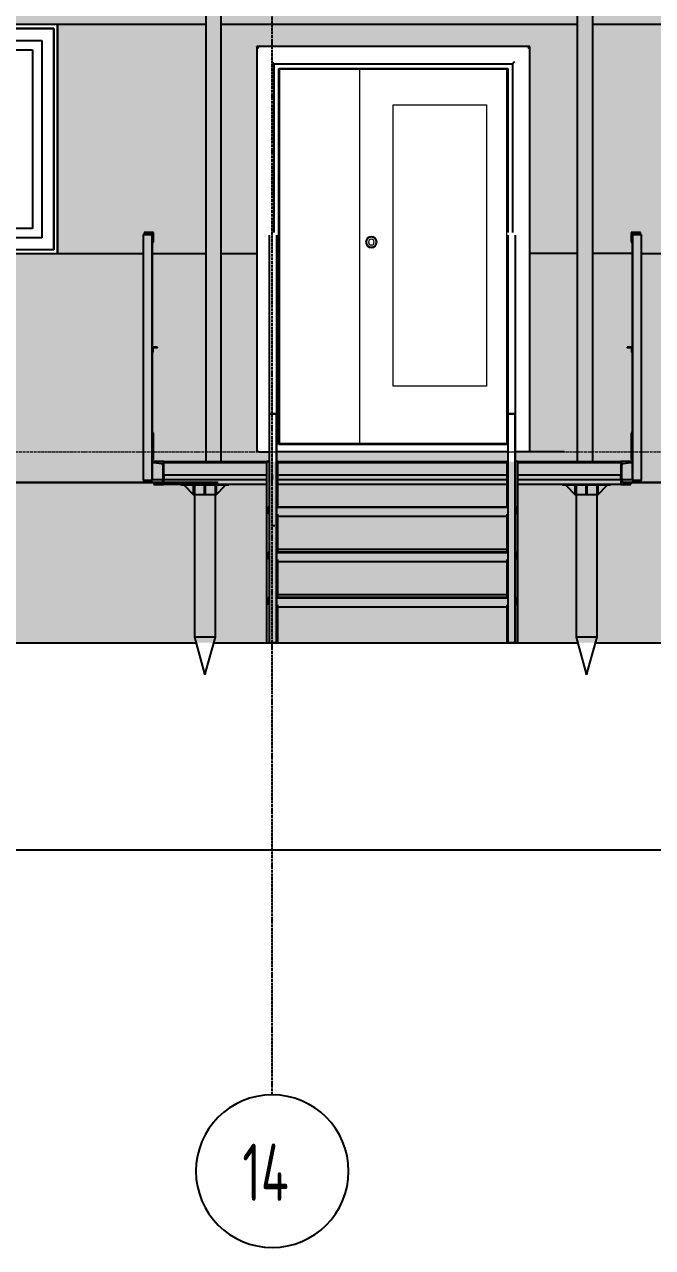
# Model space of a CAD drawing. Header units: millimetres. Extents: x 2162 to 93478, y -2737 to 52379.
# Drawn here: x 20047 to 23338, y 27258 to 33668 of the extents above; entities that cross this region are included whole.
import ezdxf

# ---------------------------------------------------------------- set-up
doc = ezdxf.new("R2010")
doc.units = ezdxf.units.MM
doc.set_wipeout_variables(frame=1)
for name, pattern in [('Штрих 2 х 1 мм', [3, 2, -1]), ('Штрихпунктир 15 х 2 х 2 мм', [19, 15, -2, 0, -2]), ('Штрихпунктирная', [30, 25, -2.25, 0.5, -2.25])]:
    doc.linetypes.add(name, pattern=pattern)
doc.layers.add('Axes', color=40, linetype='Штрихпунктирная')
doc.layers.add('Dimension', color=4, linetype='Continuous')
for name, color, linetype, lineweight in [('Door', 7, 'Continuous', 18), ('Level', 7, 'Continuous', 9), ('Text', 219, 'Continuous', 20)]:
    doc.layers.add(name, color=color, linetype=linetype, lineweight=lineweight)
doc.styles.add('GOST Common_1', font='gost.shx', dxfattribs={"width": 0.8, "height": 250})
doc.styles.add('KOTE', font='romrust.shx', dxfattribs={"width": 0.8})
doc.dimstyles.new('ayala 100', dxfattribs={"dimscale": 50, "dimtxt": 6, "dimasz": 4.4, "dimexe": 3, "dimexo": 5, "dimgap": 1, "dimtad": 1, "dimtoh": 1, "dimdec": 0, "dimzin": 9, "dimdsep": 46, "dimtxsty": 'KOTE', "dimblk": 'ARCHTICK', "dimcen": 0, "dimdle": 3, "dimclrd": 4, "dimclre": 4, "dimclrt": 3, "dimadec": 0, "dimazin": 0, "dimtfac": 0.666667, "dimtdec": 0, "dimtix": 1, "dimtmove": 1, "dimatfit": 0, "dimfxl": 1, "dimtvp": 1, "dimtolj": 1, "dimarcsym": 0})

# ---------------------------------------------------------------- blocks, each defined once
blk = doc.blocks.new('wind02')
for p, q in [((-48392.2, 2240), (-48392.2, 1040)), ((-47492.2, 2240), (-48392.2, 2240)), ((-48372.2, 1060), (-48372.2, 2220)), ((-47512.2, 2220), (-48372.2, 2220)), ((-48372.2, 1060), (-48372.2, 2220)), ((-48372.2, 2220), (-47512.2, 2220)), ((-47512.2, 1060), (-47512.2, 2220)), ((-47512.2, 2220), (-47512.2, 1060)), ((-47492.2, 2240), (-47492.2, 1040)), ((-48309.2, 2157), (-47575.2, 2157)), ((-48309.2, 1123), (-48309.2, 2157)), ((-47575.2, 2157), (-47575.2, 1123)), ((-48260.2, 1172), (-48260.2, 2108)), ((-48260.2, 2108), (-47624.2, 2108)), ((-47624.2, 2108), (-47624.2, 1172)), ((-47624.2, 1172), (-48260.2, 1172)), ((-47575.2, 1123), (-48309.2, 1123)), ((-48392.2, 1040), (-47492.2, 1040)), ((-47512.2, 1060), (-48372.2, 1060)), ((-47512.2, 1060), (-48372.2, 1060))]:
    blk.add_line(p, q)
blk = doc.blocks.new('_ArchTick')
at = {"color": 0, "linetype": 'ByBlock', "const_width": 0.15}
blk.add_lwpolyline([(-0.5, -0.5), (0.5, 0.5)], dxfattribs=at)
blk = doc.blocks.new('*D80')
at = {"layer": 'Defpoints', "color": 0, "transparency": 16777216}
for p in [(60470.5, 29342.6), (6185.5, 28827.3), (60470.5, 28827.3)]:
    blk.add_point(p, dxfattribs=at)
at = {"layer": 'Dimension', "color": 4, "lineweight": -2, "transparency": 16777216}
for p, q in [((6185.5, 29077.3), (6185.5, 29492.6)), ((60470.5, 29077.3), (60470.5, 29492.6)), ((6035.5, 29342.6), (60620.5, 29342.6))]:
    blk.add_line(p, q, dxfattribs=at)
at = {"layer": 'Dimension', "color": 4, "lineweight": -2, "transparency": 16777216, "xscale": 220, "yscale": 220, "zscale": 220, "rotation": 180}
blk.add_blockref('_ArchTick', (6185.5, 29342.6), dxfattribs=at)
at = {"layer": 'Dimension', "color": 4, "lineweight": -2, "transparency": 16777216, "xscale": 220, "yscale": 220, "zscale": 220}
blk.add_blockref('_ArchTick', (60470.5, 29342.6), dxfattribs=at)
at = {"layer": 'Dimension', "color": 3, "transparency": 16777216, "insert": (33328, 29542.6), "char_height": 300, "attachment_point": 5, "style": 'KOTE'}
blk.add_mtext('\\A1;54285', dxfattribs=at)

msp = doc.modelspace()

# ---------------------------------------------------------------- hatches: boundary and pattern name
at = {"true_color": 0xecece7}
h = msp.add_hatch(color=254, dxfattribs=at)
h.dxf.hatch_style = 1
edge = h.paths.add_edge_path(flags=17)
edge.add_line((23395.5, 33667.6), (23024.7, 33667.6))
edge.add_line((23024.7, 33667.6), (23024.7, 32467.6))
edge.add_line((23024.7, 32467.6), (23230.7, 32467.6))
edge.add_line((23230.7, 32467.6), (23230.7, 32527.7))
edge.add_line((23230.7, 32527.7), (23225.7, 32527.7))
edge.add_line((23225.7, 32527.7), (23225.7, 32577.7))
edge.add_line((23225.7, 32577.7), (23275.7, 32577.7))
edge.add_line((23275.7, 32577.7), (23275.7, 32572.7))
edge.add_line((23275.7, 32572.7), (23236.2, 32572.7))
edge.add_arc((23236.2, 32567.2), 5.5, 90, 174.78409)
edge.add_line((23230.7, 32567.7), (23233.9, 32567.7))
edge.add_line((23233.9, 32567.7), (23235.7, 32567.7))
edge.add_line((23235.7, 32567.7), (23241.2, 32567.7))
edge.add_line((23241.2, 32567.7), (23278.9, 32567.7))
edge.add_line((23278.9, 32567.7), (23280.7, 32567.7))
edge.add_line((23280.7, 32567.7), (23280.7, 32467.6))
edge.add_line((23280.7, 32467.6), (23395.5, 32467.6))
edge.add_line((23395.5, 32467.6), (23395.5, 33667.6))
h.paths.add_polyline_path([(23600.5, 34207.7), (23600.5, 33667.7), (26325.5, 33667.7), (26325.5, 32467.6), (26220.5, 32467.6), (25420.5, 32467.6), (24520.5, 32467.6), (23395.5, 32467.6), (23395.5, 33667.6), (23024.7, 33667.6), (23024.7, 33741.5), (21949.6, 33970), (21345.5, 33841.6), (21345.5, 33667.6), (21374.3, 33667.6), (22944.7, 33667.6), (22944.7, 32467.6), (22694.7, 32467.6), (22694.7, 33552.7), (21345.5, 33552.7), (21345.5, 31627.7), (21369.5, 31627.7), (21369.5, 30427.7), (21367.5, 30427.7), (21367.5, 31627.7), (21345.5, 31627.7), (21345.5, 33552.7), (21264.7, 33552.7), (21264.7, 31427.7), (21078.5, 31427.7), (21078.5, 33667.6), (21345.5, 33667.6), (21345.5, 33841.6), (20809.6, 33727.7), (20808.4, 33733.5), (20801.6, 33765.3), (20792.8, 33806.9), (21345.5, 33924.4), (21345.5, 34607.7), (19740.5, 34607.7), (19740.5, 34613.5), (19720.5, 34613.5), (19720.5, 34645.3), (19699.7, 34685.9), (19700.5, 34686.9), (19721, 34646.8), (19720.5, 34645.3), (19720.5, 34614), (19740.5, 34614), (19740.5, 34607.7), (20740.5, 34607.7), (20740.5, 34613.5), (20720.5, 34613.5), (20720.5, 34645.3), (20699.7, 34685.9), (20700.5, 34686.9), (20721, 34646.8), (20720.5, 34645.3), (20720.5, 34614), (20740.5, 34614), (20740.5, 34607.7), (21740.5, 34607.7), (21740.5, 34613.5), (21720.5, 34613.5), (21720.5, 34645.3), (21699.7, 34685.9), (21700.5, 34686.9), (21721, 34646.8), (21720.5, 34645.3), (21720.5, 34614), (21740.5, 34614), (21740.5, 34607.7), (22740.5, 34607.7), (22740.5, 34613.5), (22720.5, 34613.5), (22720.5, 34645.3), (22699.7, 34685.9), (22700.5, 34686.9), (22721, 34646.8), (22720.5, 34645.3), (22720.5, 34614), (22740.5, 34614), (22740.5, 34607.7), (23395.5, 34607.7), (23395.5, 34646.8), (23409.7, 34646.8), (23415.5, 34658.1), (23415.5, 34607.7), (23645.5, 34607.7), (23645.5, 34646.8), (23659.7, 34646.8), (23665.5, 34658.1), (23665.5, 34607.7), (23740.5, 34607.7), (23740.5, 34613.5), (23720.5, 34613.5), (23720.5, 34645.3), (23699.7, 34685.9), (23700.5, 34686.9), (23721, 34646.8), (23909.7, 34646.8), (23915.5, 34658.1), (23915.5, 34607.7), (24145.5, 34607.7), (24145.5, 34646.8), (24159.7, 34646.8), (24165.5, 34658.1), (24165.5, 34607.7), (24395.5, 34607.7), (24395.5, 34646.8), (24409.7, 34646.8), (24415.5, 34658.1), (24415.5, 34607.7), (24645.5, 34607.7), (24645.5, 34646.8), (24659.7, 34646.8), (24665.5, 34658.1), (24665.5, 34607.7), (24740.5, 34607.7), (24740.5, 34613.5), (24720.5, 34613.5), (24720.5, 34645.3), (24699.7, 34685.9), (24700.5, 34686.9), (24721, 34646.8), (24909.7, 34646.8), (24915.5, 34658.1), (24915.5, 34607.7), (25145.5, 34607.7), (25145.5, 34646.8), (25159.7, 34646.8), (25165.5, 34658.1), (25165.5, 34607.7), (25395.5, 34607.7), (25395.5, 34646.8), (25409.7, 34646.8), (25415.5, 34658.1), (25415.5, 34607.7), (25645.5, 34607.7), (25645.5, 34646.8), (25659.7, 34646.8), (25665.5, 34658.1), (25665.5, 34607.7), (25740.5, 34607.7), (25740.5, 34613.5), (25720.5, 34613.5), (25720.5, 34645.3), (25699.7, 34685.9), (25700.5, 34686.9), (25721, 34646.8), (25909.7, 34646.8), (25915.5, 34658.1), (25915.5, 34607.7), (26145.5, 34607.7), (26145.5, 34646.8), (26159.7, 34646.8), (26165.5, 34658.1), (26165.5, 34607.7), (26395.5, 34607.7), (26395.5, 34646.8), (26409.7, 34646.8), (26415.5, 34658.1), (26415.5, 34607.7), (26645.5, 34607.7), (26645.5, 34246.8), (26455.5, 34246.8), (26435.5, 34285.9), (26415.5, 34285.9), (26395.5, 34246.8), (26205.5, 34246.8), (26185.5, 34285.9), (26165.5, 34285.9), (26145.5, 34246.8), (25955.5, 34246.8), (25935.5, 34285.9), (25915.5, 34285.9), (25895.5, 34246.8), (25705.9, 34246.8), (25706.3, 34246), (25706.3, 34245.3), (25685.5, 34285.9), (25665.5, 34285.9), (25645.5, 34246.8), (25455.5, 34246.8), (25435.5, 34285.9), (25415.5, 34285.9), (25395.5, 34246.8), (25205.5, 34246.8), (25185.5, 34285.9), (25165.5, 34285.9), (25145.5, 34246.8), (24955.5, 34246.8), (24935.5, 34285.9), (24915.5, 34285.9), (24895.5, 34246.8), (24705.5, 34246.8), (24685.5, 34285.9), (24665.5, 34285.9), (24645.5, 34246.8), (24455.5, 34246.8), (24435.5, 34285.9), (24415.5, 34285.9), (24395.5, 34246.8), (24205.5, 34246.8), (24185.5, 34285.9), (24165.5, 34285.9), (24145.5, 34246.8), (23955.5, 34246.8), (23935.5, 34285.9), (23915.5, 34285.9), (23895.5, 34246.8), (23705.5, 34246.8), (23685.5, 34285.9), (23665.5, 34285.9), (23645.5, 34246.8), (23455.5, 34246.8), (23435.5, 34285.9), (23415.5, 34285.9), (23395.5, 34246.8), (23395.5, 34207.7)])
h.paths.add_polyline_path([(23106.5, 33806.9), (23102.5, 33788.4), (23097.8, 33766), (23091, 33734), (21951, 33976.3), (21957.8, 34008.3), (21962.5, 34030.3), (21966.5, 34049.2)], flags=16)
h.paths.add_polyline_path([(23106.5, 33806.9), (23102.5, 33788.4), (23102.5, 33788), (23097.8, 33766), (23091, 33734), (21951, 33976.3), (21957.8, 34008.3), (21962.5, 34030.3), (21962.5, 34030.7), (21966.5, 34049.2)], flags=0)
h.paths.add_polyline_path([(23102.5, 33788.4), (23102.5, 33788), (21962.5, 34030.3), (21962.5, 34030.7)], flags=0)
h.paths.add_polyline_path([(24625.5, 33647.7), (25485.5, 33647.7), (25485.5, 32487.7), (24625.5, 32487.7)], flags=16)
h.paths.add_polyline_path([(24688.5, 33584.7), (25422.5, 33584.7), (25422.5, 32550.7), (24688.5, 32550.7)], flags=0)
h.paths.add_polyline_path([(24737.5, 33535.7), (25373.5, 33535.7), (25373.5, 32599.7), (24737.5, 32599.7)], flags=0)
h.paths.add_polyline_path([(25665.6, 34286.9), (25665.2, 34286.1), (25685.8, 34286.1), (25686.3, 34286.9)], flags=16)
h.paths.add_polyline_path([(21345.5, 34607.7), (20740.5, 34607.7), (19740.5, 34607.7), (18335.5, 34607.7), (18335.5, 33667.6), (19320.5, 33667.6), (20220.5, 33667.6), (20998.5, 33667.6), (20998.5, 33767.8), (20809.6, 33727.7), (20808.4, 33733.5), (20801.6, 33765.3), (20792.8, 33806.9), (21345.5, 33924.4)], flags=17)
h.paths.add_polyline_path([(21949.6, 33970), (21345.5, 33841.6), (21345.5, 33667.6), (21374.3, 33667.6), (22944.7, 33667.6), (22944.7, 33758.5)], flags=17)
h.paths.add_polyline_path([(21345.5, 33841.6), (20809.6, 33727.7), (20808.4, 33733.5), (20801.6, 33765.3), (20792.8, 33806.9), (21345.5, 33924.4), (21345.5, 34607.7), (20740.5, 34607.7), (19740.5, 34607.7), (18335.5, 34607.7), (18335.5, 33667.6), (19320.5, 33667.6), (20220.5, 33667.6), (20998.5, 33667.6), (20998.5, 31427.7), (21078.5, 31427.7), (21078.5, 33667.6), (21345.5, 33667.6)])
h.paths.add_polyline_path([(22944.7, 32467.6), (22694.7, 32467.6), (22694.7, 33552.7), (21345.5, 33552.7), (21345.5, 31627.7), (21367.5, 31627.7), (21369.5, 31627.7), (21369.5, 31427.7), (22944.7, 31427.7)], flags=17)
h.paths.add_polyline_path([(22574.7, 31472.7), (21804.7, 31472.7), (21384.7, 31472.7), (21384.7, 33432.7), (21804.7, 33432.7), (22574.7, 33432.7)], flags=16)
h.paths.add_polyline_path([(22467.7, 31772.7), (21979.7, 31772.7), (21979.7, 33247.7), (22467.7, 33247.7)], flags=0)
edge = h.paths.add_edge_path(flags=0)
edge.add_arc((21864.7, 32527.7), 30, 0, 360)
h.paths.add_polyline_path([(21890.1, 32524.8), (21888.5, 32518.1), (21884.9, 32511.9), (21879.8, 32507), (21873.5, 32503.6), (21866.5, 32502.1), (21859.3, 32502.6), (21852.6, 32505.1), (21846.9, 32509.3), (21842.5, 32514.9), (21839.8, 32521.6), (21839.1, 32528.5), (21840.2, 32535.3), (21843.3, 32541.7), (21848, 32547.1), (21854, 32551), (21860.9, 32553), (21868, 32553.1), (21874.9, 32551.2), (21881, 32547.4), (21885.9, 32542.1), (21889, 32535.7), (21890.3, 32528.9), (21889.7, 32522), (21887.2, 32515.4), (21882.9, 32509.6), (21877.2, 32505.3), (21870.5, 32502.7), (21863.4, 32502.1), (21856.4, 32503.4), (21850, 32506.7), (21844.8, 32511.6), (21841.1, 32517.7), (21839.4, 32524.1), (21839.3, 32530.5), (21840.9, 32537.2), (21844.5, 32543.4), (21849.6, 32548.4), (21855.9, 32551.7), (21862.9, 32553.2), (21870.1, 32552.7), (21876.8, 32550.3), (21882.6, 32546.1), (21886.9, 32540.4), (21889.6, 32533.8), (21890.3, 32526.9), (21889.2, 32520.1), (21886.1, 32513.6), (21881.4, 32508.2), (21875.4, 32504.4), (21868.5, 32502.3), (21861.4, 32502.3), (21854.5, 32504.2), (21848.4, 32507.9), (21843.6, 32513.2), (21840.4, 32519.6), (21839.1, 32526.4), (21839.7, 32533.3), (21842.2, 32540), (21846.5, 32545.7), (21852.2, 32550), (21858.9, 32552.6), (21866, 32553.3), (21873, 32551.9), (21879.4, 32548.7), (21884.6, 32543.8), (21888.3, 32537.6), (21890, 32531.2)], flags=0)
edge = h.paths.add_edge_path(flags=0)
edge.add_arc((21864.7, 32527.7), 15, 0, 360)
h.paths.add_polyline_path([(23395.5, 32467.6), (23280.7, 32467.6), (23280.7, 32567.7), (23278.9, 32567.7), (23241.2, 32567.7), (23235.7, 32567.7), (23233.9, 32567.7), (23225.7, 32567.7), (23225.7, 32527.7), (23230.7, 32527.7), (23230.7, 32467.6), (23024.7, 32467.6), (23024.7, 31427.7), (23395.5, 31427.7)], flags=17)
edge = h.paths.add_edge_path(flags=16)
edge.add_line((23205.7, 31977.7), (23230.7, 31977.7))
edge.add_line((23230.7, 31977.7), (23230.7, 31952.7))
edge.add_line((23230.7, 31952.7), (23227.7, 31952.7))
edge.add_line((23227.7, 31952.7), (23227.7, 31971.2))
edge.add_arc((23224.2, 31971.2), 3.5, 0, 90)
edge.add_line((23224.2, 31974.7), (23206.9, 31974.7))
edge.add_arc((23206.9, 31975.9), 1.2, 180, 270, ccw=False)
edge.add_line((23205.7, 31975.9), (23205.7, 31977.7))
h = msp.add_hatch(color=254, dxfattribs=at)
h.dxf.hatch_style = 1
h.paths.add_polyline_path([(21345.5, 34607.7), (18335.5, 34607.7), (18335.5, 33667.6), (19320.5, 33667.6), (19320.5, 33667.7), (20220.5, 33667.7), (20998.5, 33667.6), (20998.5, 31427.7), (21078.5, 31427.7), (21078.5, 33667.6), (21345.5, 33667.6), (21345.5, 33841.6), (20809.6, 33727.7), (20808.4, 33733.5), (20801.6, 33765.3), (20792.8, 33806.9), (21345.5, 33924.4)])
h.paths.add_polyline_path([(19320.5, 33667.6), (18335.5, 33667.6), (18335.5, 32467.6), (19320.5, 32467.6)], flags=17)
h.paths.add_polyline_path([(20998.5, 33667.6), (20220.5, 33667.6), (20220.5, 32467.6), (20668.7, 32467.6), (20668.7, 32567.7), (20670.5, 32567.7), (20675.5, 32572.7, -0.414214), (20673.7, 32574.5), (20673.7, 32577.7), (20723.7, 32577.7), (20723.7, 32527.7), (20723.2, 32467.6), (20998.5, 32467.6)], flags=16)
h.paths.add_polyline_path([(20998.5, 33667.6), (20220.5, 33667.6), (20220.5, 32467.6), (20668.7, 32467.6), (20668.7, 31427.7), (20718.7, 31427.7), (20718.7, 31527.7), (20722.7, 31527.7), (20722.7, 31427.7), (20998.5, 31427.7)], flags=17)
h.paths.add_polyline_path([(20743.7, 31977.7), (20743.7, 31974.7), (20725.2, 31974.7, 0.414214), (20721.7, 31971.2), (20721.7, 31953.9, -0.414214), (20720.5, 31952.7), (20718.7, 31952.7), (20718.7, 31977.7), (20718.7, 32529.5), (20718.7, 32567.2, 0.414214), (20713.2, 32572.7), (20673.7, 32572.7), (20673.7, 32577.7), (20723.7, 32577.7), (20723.7, 32527.7), (20718.7, 32527.7), (20718.7, 31977.7)], flags=16)
h.paths.add_polyline_path([(20668.7, 32467.6), (20220.5, 32467.6), (19320.5, 32467.6), (18335.5, 32467.6), (18335.5, 31427.7), (20668.7, 31427.7)], flags=17)
h.paths.add_polyline_path([(20668.7, 31427.7), (18335.5, 31427.7), (18335.5, 31267.7), (20767.1, 31267.7, 0.310096), (20771.9, 31274.7), (20771.9, 31282.7), (20718.7, 31282.7), (20718.7, 31277.7), (20715.5, 31277.7), (20713.7, 31277.7), (20708.2, 31277.7), (20670.5, 31277.7), (20668.7, 31277.7)])
at = {"true_color": 0x61993b}
h = msp.add_hatch(color=85, dxfattribs=at)
h.dxf.hatch_style = 1
h.paths.add_polyline_path([(21078.5, 33777.1), (20998.5, 33777.3), (20998.5, 31378.2), (21078.5, 31378.1)])
h = msp.add_hatch(color=85, dxfattribs=at)
h.dxf.hatch_style = 1
h.paths.add_polyline_path([(23024.7, 33759.7), (22944.7, 33759.8), (22944.7, 31378.2), (23024.7, 31378.1)])
at = {"true_color": 0xecece7}
h = msp.add_hatch(color=254, dxfattribs=at)
h.dxf.hatch_style = 1
h.paths.add_polyline_path([(20998.5, 33667.6), (20220.5, 33667.6), (20220.5, 32467.6), (20668.7, 32467.6), (20668.7, 32577.7), (20723.7, 32577.7), (20723.7, 32527.7), (20723.2, 32467.6), (20998.5, 32467.6)])
at = {"true_color": 0x61993b}
h = msp.add_hatch(color=85, dxfattribs=at)
h.dxf.hatch_style = 1
h.paths.add_polyline_path([(20718.6, 32567.7), (20668.7, 32567.7), (20668.7, 31422.4), (20668.7, 31277.7), (20718.7, 31277.7), (20718.7, 31427.7)])
h = msp.add_hatch(color=85, dxfattribs=at)
h.dxf.hatch_style = 1
h.paths.add_polyline_path([(23280.7, 32567.7), (23230.7, 32567.7), (23230.7, 31422.4), (23230.7, 31277.7), (23280.7, 31277.7), (23280.7, 31352.7)])
at = {"true_color": 0xecece7}
h = msp.add_hatch(color=254, dxfattribs=at)
h.dxf.hatch_style = 1
h.paths.add_polyline_path([(21330.5, 31427.3), (21079.4, 31427.3), (21079.4, 31377.7), (21330.5, 31377.7)])
h.paths.add_polyline_path([(20999.4, 31427.3), (20723.6, 31427.3), (20723.6, 31387.3), (20719.6, 31387.3), (20719.6, 31372.3), (20728.3, 31372.3), (20728.3, 31372.3, -0.379651), (20725.6, 31375.3), (20725.6, 31377.3), (20777.6, 31377.3), (20777.6, 31377.7), (20999.4, 31377.7)])
h.paths.add_polyline_path([(20772.8, 31360.3, 0.379651), (20766.2, 31367.7), (20728.3, 31372.3), (20719.6, 31372.3), (20719.6, 31282.3), (20772.8, 31282.3)], flags=17)
h.paths.add_polyline_path([(20772.8, 31282.3), (20719.6, 31282.3), (20719.6, 31277.3), (20716.4, 31277.3), (20714.6, 31277.3), (20709.1, 31277.3), (20671.4, 31277.3), (20669.6, 31277.3), (20669.6, 31427.3), (20465.1, 31427.3), (20465.1, 31267.3), (20768, 31267.3, 0.310096), (20772.8, 31274.3)])
h.paths.add_polyline_path([(20465.1, 31427.3), (20450.6, 31427.3), (20450.6, 31267.3), (20465.1, 31267.3)])
h.paths.add_polyline_path([(20465.1, 32467.3), (20450.6, 32467.3), (20450.6, 31427.3), (20465.1, 31427.3)])
h = msp.add_hatch(color=254, dxfattribs=at)
h.dxf.hatch_style = 1
h.paths.add_polyline_path([(23460.1, 31425), (23281.1, 31425), (23281.1, 31275), (23279.3, 31275), (23241.6, 31275), (23236.1, 31275), (23234.3, 31275), (23231.1, 31275), (23231.1, 31280), (23179.1, 31280), (23179.1, 31267.9, 0.158626), (23182.7, 31265), (23460.1, 31265)])
h.paths.add_polyline_path([(23231.1, 31370), (23222.5, 31370), (23184.5, 31365.5, 0.379651), (23177.9, 31358), (23177.9, 31280), (23231.1, 31280)])
h.paths.add_polyline_path([(23227.1, 31425), (23025.1, 31425), (23025.1, 31375.4), (23173.1, 31375.4), (23225.1, 31375), (23225.1, 31373, -0.379651), (23222.5, 31370), (23222.5, 31370), (23231.1, 31370), (23231.1, 31385), (23227.1, 31385)])
h.paths.add_polyline_path([(22945.1, 31425), (22620, 31425), (22620, 31375.4), (22945.1, 31375.4)])
h.paths.add_polyline_path([(22580, 31425), (21370, 31425), (21370, 31375.4), (22580, 31375.4)])
at = {"true_color": 0x61993b}
h = msp.add_hatch(color=85, dxfattribs=at)
h.dxf.hatch_style = 1
h.paths.add_polyline_path([(21316.5, 31377.7), (20776.7, 31377.7), (20724.7, 31377.7), (20724.7, 31375.7, 0.379651), (20727.3, 31372.7), (20765.3, 31368.1, -0.379651), (20771.9, 31360.7), (20771.9, 31274.7, -0.379651), (20765.3, 31267.2), (20727.3, 31262.7, 0.379651), (20724.7, 31259.7), (20724.7, 31257.7), (20776.7, 31257.7), (21316.5, 31257.7)])
h = msp.add_hatch(color=85, dxfattribs=at)
h.dxf.hatch_style = 1
edge = h.paths.add_edge_path()
edge.add_line((21316.5, 31377.8), (23172.8, 31377.8))
edge.add_line((23172.8, 31377.8), (23224.8, 31377.8))
edge.add_line((23224.8, 31377.8), (23224.8, 31375.8))
edge.add_arc((23221.8, 31375.8), 3, -83.15723, 0, ccw=False)
edge.add_line((23222.2, 31372.8), (23184.2, 31368.2))
edge.add_arc((23185.1, 31360.8), 7.5, 96.84277, 180)
edge.add_line((23177.6, 31360.8), (23177.6, 31274.8))
edge.add_arc((23185.1, 31274.8), 7.5, 180, 263.15723)
edge.add_line((23184.2, 31267.3), (23222.2, 31262.8))
edge.add_arc((23221.8, 31259.8), 3, 0, 83.15723, ccw=False)
edge.add_line((23224.8, 31259.8), (23224.8, 31257.8))
edge.add_line((23224.8, 31257.8), (23172.8, 31257.8))
edge.add_line((23172.8, 31257.8), (21316.5, 31257.8))
edge.add_line((21316.5, 31257.8), (21316.5, 31377.8))
h = msp.add_hatch(color=85, dxfattribs=at)
h.dxf.hatch_style = 1
h.paths.add_polyline_path([(60590.5, 31267.7), (9190, 31267.7), (9190, 30427.7), (60590.5, 30427.7)])
h = msp.add_hatch(color=85, dxfattribs=at)
h.dxf.hatch_style = 1
h.paths.add_polyline_path([(20937.2, 31267.7), (15738.8, 31267.7), (15738.8, 30427.7), (20937.2, 30427.7)])
h = msp.add_hatch(color=85, dxfattribs=at)
h.dxf.hatch_style = 1
h.paths.add_polyline_path([(21047.2, 30457.7), (21039, 30427.7), (21316.5, 30427.7), (21316.5, 31257.7), (21117.2, 31257.7), (21117.2, 31253.7), (21100.3, 31253.7), (21052.2, 31203.7), (21047.2, 31203.7)])
h.paths.add_polyline_path([(21374.5, 31257.7), (21374.5, 31140.2), (22574.5, 31140.2), (22574.5, 31257.7)])
h.paths.add_polyline_path([(21374.5, 31090.2), (21374.5, 30917.7), (22574.5, 30917.7), (22574.5, 31090.2)])
h.paths.add_polyline_path([(22574.5, 30680.2), (22574.5, 30852.7), (21374.5, 30852.7), (21374.5, 30680.2)])
h.paths.add_polyline_path([(22574.5, 30427.7), (22574.5, 30615.2), (21374.5, 30615.2), (21374.5, 30427.7)])
h.paths.add_polyline_path([(22632.5, 30427.7), (22945.5, 30427.7), (22937.2, 30457.7), (22937.2, 31203.7), (22932.2, 31203.7), (22884.1, 31253.7), (22867.2, 31253.7), (22632.5, 31257.7)])
h.paths.add_polyline_path([(27365.5, 30427.7), (27365.5, 31267.7), (24355.5, 31267.7), (24355.5, 30427.7)])

# ---------------------------------------------------------------- linework, layer by layer
for p, q in [((20998.5, 31377.7), (20998.5, 33759.2)), ((21078.5, 31377.7), (21078.5, 33759.2)), ((22944.7, 31377.7), (22944.7, 33750.1)), ((23024.7, 31377.7), (23024.7, 33741.5)), ((20220.5, 33667.6), (19320.5, 33667.6)), ((20220.5, 32467.7), (20220.5, 33667.7)), ((20998.5, 33667.6), (20220.5, 33667.6)), ((20998.5, 33667.6), (20220.5, 33667.6)), ((21374.3, 33667.6), (21078.5, 33667.6)), ((22944.7, 33667.6), (21374.3, 33667.6)), ((22944.7, 33667.6), (21374.3, 33667.6)), ((24520.5, 33667.6), (23024.7, 33667.6)), ((24520.5, 33667.6), (23024.7, 33667.6)), ((20668.7, 32567.7), (20670.5, 32567.7)), ((20713.7, 32567.7), (20715.5, 32567.7)), ((23235.7, 32567.7), (23241.2, 32567.7)), ((19320.5, 32467.6), (20220.5, 32467.6)), ((20220.5, 32467.6), (20668.7, 32467.6)), ((20220.5, 32467.6), (20668.7, 32467.6)), ((20718.7, 32467.6), (20998.5, 32467.6)), ((20718.7, 32467.6), (20998.5, 32467.6)), ((21078.5, 32467.6), (21264.7, 32467.6)), ((21078.5, 32467.6), (21264.7, 32467.6)), ((22944.7, 32467.6), (22694.7, 32467.6)), ((23230.7, 32467.6), (23024.7, 32467.6)), ((23280.7, 32467.6), (24520.5, 32467.6)), ((23280.7, 32467.6), (24520.5, 32467.6)), ((22875.3, 31427.7), (21665.3, 31427.7)), ((20776.7, 31375.2), (20776.7, 31375.9)), ((21345.5, 31282.7), (21345.5, 31307.7)), ((21345.5, 31307.7), (21345.5, 31282.7)), ((21062.9, 31267.7), (15325.5, 31267.7)), ((15325.5, 31267.7), (21062.9, 31267.7)), ((20713.7, 31277.7), (20708.2, 31277.7)), ((30756.7, 31267.7), (23182.3, 31267.7)), ((23182.3, 31267.7), (27365.5, 31267.7)), ((23235.7, 31277.7), (23233.9, 31277.7)), ((23280.7, 31277.7), (23278.9, 31277.7)), ((21359.5, 31039.9), (21339.5, 31039.9)), ((15233.9, 30427.7), (20945.5, 30427.7)), ((21039, 30427.7), (21316.5, 30427.7)), ((21374.5, 30427.7), (22945.5, 30427.7)), ((23039, 30427.7), (23242.2, 30427.7)), ((23242.2, 30427.7), (30962.2, 30427.7)), ((20992.2, 30264.6), (20990.3, 30264.6)), ((20994.1, 30264.6), (20992.2, 30264.6)), ((22992.2, 30264.6), (22990.3, 30264.6)), ((22994.1, 30264.6), (22992.2, 30264.6))]:
    msp.add_line(p, q)
at = {"color": 0}
for p, q in [((20668.7, 32567.7), (20668.7, 31277.7)), ((20670.5, 32567.7), (20708.2, 32567.7)), ((20723.7, 32577.7), (20673.7, 32577.7)), ((20673.7, 32577.7), (20673.7, 32574.5)), ((20675.5, 32572.7), (20713.2, 32572.7)), ((20708.2, 32567.7), (20713.7, 32567.7)), ((20713.7, 32567.7), (20713.7, 31277.7)), ((20715.5, 32567.7), (20718.6, 32567.7)), ((20718.7, 32567.2), (20718.7, 32529.5)), ((20723.7, 32527.7), (20723.7, 32577.7)), ((23225.7, 32577.7), (23225.7, 32527.7)), ((23275.7, 32577.7), (23225.7, 32577.7)), ((23230.7, 32529.5), (23230.7, 32567.2)), ((23230.8, 32567.7), (23233.9, 32567.7)), ((23233.9, 32567.7), (23235.7, 32567.7)), ((23235.7, 31277.7), (23235.7, 32567.7)), ((23236.2, 32572.7), (23273.9, 32572.7)), ((23241.2, 32567.7), (23278.9, 32567.7)), ((23275.7, 32574.5), (23275.7, 32577.7)), ((23278.9, 32567.7), (23280.7, 32567.7)), ((23280.7, 31277.7), (23280.7, 32567.7)), ((20718.7, 31977.7), (20718.7, 32529.5)), ((20720.5, 32527.7), (20723.7, 32527.7)), ((23225.7, 32527.7), (23228.9, 32527.7)), ((23230.7, 32529.5), (23230.7, 31977.7)), ((20718.7, 31977.7), (20718.7, 31952.7)), ((20743.7, 31977.7), (20718.7, 31977.7)), ((20718.7, 31952.7), (20720.5, 31952.7)), ((20718.7, 31527.7), (20718.7, 31952.7)), ((20721.7, 31953.9), (20721.7, 31971.2)), ((20725.2, 31974.7), (20742.5, 31974.7)), ((20743.7, 31975.9), (20743.7, 31977.7)), ((23230.7, 31977.7), (23205.7, 31977.7)), ((23205.7, 31977.7), (23205.7, 31975.9)), ((23206.9, 31974.7), (23224.2, 31974.7)), ((23227.7, 31971.2), (23227.7, 31953.9)), ((23228.9, 31952.7), (23230.7, 31952.7)), ((23230.7, 31952.7), (23230.7, 31977.7)), ((23230.7, 31952.7), (23230.7, 31527.7)), ((20722.7, 31527.7), (20718.7, 31527.7)), ((20718.7, 31527.7), (20718.7, 31387.7)), ((20722.7, 31387.7), (20722.7, 31527.7)), ((23230.7, 31527.7), (23226.7, 31527.7)), ((23226.7, 31527.7), (23226.7, 31387.7)), ((23230.7, 31387.7), (23230.7, 31527.7)), ((20718.7, 31387.7), (20722.7, 31387.7)), ((20718.7, 31277.7), (20718.7, 31387.7)), ((20718.7, 31372.7), (20727.3, 31372.7)), ((20776.7, 31377.7), (20724.7, 31377.7)), ((20724.7, 31377.7), (20724.7, 31375.7)), ((20727.3, 31372.7), (20765.3, 31368.1)), ((20771.9, 31360.7), (20771.9, 31274.7)), ((20776.7, 31378.1), (21329.5, 31378.1)), ((20776.7, 31375.9), (20776.7, 31377.7)), ((20776.7, 31377.7), (21329.5, 31377.7)), ((20776.7, 31257.7), (20776.7, 31377.7)), ((20776.7, 31373.2), (21316.5, 31373.2)), ((21316.5, 30427.7), (21316.5, 31377.7)), ((21329.5, 31377.7), (21316.5, 31377.7)), ((21369.5, 31378.1), (22579.5, 31378.1)), ((21374.5, 31377.7), (21369.5, 31377.7)), ((21369.5, 31377.7), (22579.5, 31377.7)), ((21374.5, 31140.2), (21374.5, 31377.7)), ((21374.5, 31373.2), (22574.5, 31373.2)), ((22574.5, 31377.7), (22574.5, 31140.2)), ((22579.5, 31377.7), (22574.5, 31377.7)), ((22620.3, 31378.1), (23172.7, 31378.1)), ((22632.5, 31377.7), (22620.3, 31377.7)), ((22620.3, 31377.7), (23172.7, 31377.7)), ((22632.5, 30427.7), (22632.5, 31377.7)), ((22632.5, 31373.2), (23172.7, 31373.2)), ((23172.7, 31377.7), (23172.7, 31375.9)), ((23172.7, 31377.7), (23172.7, 31257.7)), ((23224.7, 31377.7), (23172.7, 31377.7)), ((23172.7, 31375.9), (23172.7, 31375.2)), ((23177.5, 31274.7), (23177.5, 31360.7)), ((23184.1, 31368.1), (23222.1, 31372.7)), ((23222.1, 31372.7), (23230.7, 31372.7)), ((23224.7, 31375.7), (23224.7, 31377.7)), ((23226.7, 31387.7), (23230.7, 31387.7)), ((23230.7, 31387.7), (23230.7, 31277.7)), ((20718.7, 31282.7), (20771.9, 31282.7)), ((20776.7, 31307.7), (21316.5, 31307.7)), ((20776.7, 31282.7), (21316.5, 31282.7)), ((20777.7, 31307.8), (20777.7, 31282.7)), ((21374.5, 31307.7), (22574.5, 31307.7)), ((21374.5, 31282.7), (22574.5, 31282.7)), ((22632.5, 31307.7), (23172.7, 31307.7)), ((22632.5, 31282.7), (23172.7, 31282.7)), ((23171.7, 31282.7), (23171.7, 31307.8)), ((23177.5, 31282.7), (23230.7, 31282.7)), ((23178.7, 31282.7), (23178.7, 31270.7)), ((20670.5, 31277.7), (20668.7, 31277.7)), ((20708.2, 31277.7), (20670.5, 31277.7)), ((20715.5, 31277.7), (20713.7, 31277.7)), ((20718.7, 31277.7), (20715.5, 31277.7)), ((20724.7, 31259.7), (20724.7, 31257.7)), ((20724.7, 31257.7), (20776.7, 31257.7)), ((20765.3, 31267.2), (20727.3, 31262.7)), ((21316.5, 31257.7), (20776.7, 31257.7)), ((20867.2, 31257.7), (20867.2, 31253.7)), ((21117.2, 31253.7), (20867.2, 31253.7)), ((20884.1, 31253.7), (20932.2, 31203.7)), ((20932.2, 31203.7), (20932.2, 31253.7)), ((20932.2, 31253.7), (20932.2, 31203.7)), ((20937.2, 31253.7), (20937.2, 30457.7)), ((20990.2, 31203.8), (20990.2, 31253.7)), ((20994.2, 31253.7), (20994.2, 31203.8)), ((21047.2, 30457.7), (21047.2, 31253.7)), ((21052.2, 31253.7), (21052.2, 31203.7)), ((21052.2, 31203.7), (21100.3, 31253.7)), ((21052.2, 31203.7), (21052.2, 31253.7)), ((21117.2, 31257.7), (21117.2, 31253.7)), ((22574.5, 31257.7), (21374.5, 31257.7)), ((23172.7, 31257.7), (22632.5, 31257.7)), ((22867.2, 31257.7), (22867.2, 31253.7)), ((23117.2, 31253.7), (22867.2, 31253.7)), ((22884.1, 31253.7), (22932.2, 31203.7)), ((22932.2, 31203.7), (22932.2, 31253.7)), ((22932.2, 31253.7), (22932.2, 31203.7)), ((22937.2, 31253.7), (22937.2, 30457.7)), ((22990.2, 31203.8), (22990.2, 31253.7)), ((22994.2, 31253.7), (22994.2, 31203.8)), ((23047.2, 30457.7), (23047.2, 31253.7)), ((23052.2, 31253.7), (23052.2, 31203.7)), ((23052.2, 31203.7), (23100.3, 31253.7)), ((23052.2, 31203.7), (23052.2, 31253.7)), ((23117.2, 31257.7), (23117.2, 31253.7)), ((23172.7, 31257.7), (23224.7, 31257.7)), ((23222.1, 31262.7), (23184.1, 31267.2)), ((23224.7, 31257.7), (23224.7, 31259.7)), ((23233.9, 31277.7), (23230.7, 31277.7)), ((23241.2, 31277.7), (23235.7, 31277.7)), ((23278.9, 31277.7), (23241.2, 31277.7)), ((20992.2, 31203.7), (20932.2, 31203.7)), ((20994.2, 31203.8), (20990.2, 31203.8)), ((21052.2, 31203.7), (20992.2, 31203.7)), ((22992.2, 31203.7), (22932.2, 31203.7)), ((22994.2, 31203.8), (22990.2, 31203.8)), ((23052.2, 31203.7), (22992.2, 31203.7)), ((21324.5, 31102.4), (21324.5, 31140.2)), ((21324.5, 31140.2), (21329.5, 31140.2)), ((21369.5, 31140.2), (22579.5, 31140.2)), ((21374.5, 30917.7), (21374.5, 31102.4)), ((22574.5, 31090.2), (21374.5, 31090.2)), ((22574.5, 31102.4), (22574.5, 30917.7)), ((22619.5, 31140.2), (22624.5, 31140.2)), ((22624.5, 31140.2), (22624.5, 31102.4)), ((21324.5, 30864.9), (21324.5, 30902.7)), ((21324.5, 30902.7), (21329.5, 30902.7)), ((21369.5, 30902.7), (22579.5, 30902.7)), ((21374.5, 30902.7), (21374.5, 30917.7)), ((21374.5, 30917.7), (22574.5, 30917.7)), ((22574.5, 30902.7), (21374.5, 30902.7)), ((22574.5, 30917.7), (22574.5, 30902.7)), ((22619.5, 30902.7), (22624.5, 30902.7)), ((22624.5, 30902.7), (22624.5, 30864.9)), ((21374.5, 30680.2), (21374.5, 30864.9)), ((22574.5, 30852.7), (21374.5, 30852.7)), ((22574.5, 30864.9), (22574.5, 30680.2)), ((21324.5, 30627.4), (21324.5, 30665.2)), ((21324.5, 30665.2), (21329.5, 30665.2)), ((21369.5, 30665.2), (22579.5, 30665.2)), ((21374.5, 30665.2), (21374.5, 30680.2)), ((21374.5, 30680.2), (22574.5, 30680.2)), ((22574.5, 30665.2), (21374.5, 30665.2)), ((22574.5, 30680.2), (22574.5, 30665.2)), ((22619.5, 30665.2), (22624.5, 30665.2)), ((22624.5, 30665.2), (22624.5, 30627.4)), ((21374.5, 30427.7), (21374.5, 30627.4)), ((22574.5, 30615.2), (21374.5, 30615.2)), ((22574.5, 30627.4), (22574.5, 30427.7)), ((20937.2, 30457.7), (20990.3, 30264.6)), ((20938.6, 30457.7), (20937.2, 30457.7)), ((20938.2, 30457.7), (20937.2, 30457.7)), ((20948.4, 30457.7), (20939.1, 30457.7)), ((20950.5, 30457.7), (20948.5, 30457.7)), ((20967.2, 30457.7), (20950.4, 30457.7)), ((20970.5, 30457.7), (20968.4, 30457.7)), ((20992.2, 30457.7), (20970.4, 30457.7)), ((21014, 30457.7), (20992.2, 30457.7)), ((20994.1, 30264.6), (21047.2, 30457.7)), ((21016.1, 30457.7), (21014, 30457.7)), ((21034, 30457.7), (21017.3, 30457.7)), ((21035.2, 30457.7), (21034, 30457.7)), ((21045.3, 30457.7), (21035.6, 30457.7)), ((21047.2, 30457.7), (21046.2, 30457.7)), ((22937.2, 30457.7), (22990.3, 30264.6)), ((22938.6, 30457.7), (22937.2, 30457.7)), ((22938.2, 30457.7), (22937.2, 30457.7)), ((22947.9, 30457.7), (22939.1, 30457.7)), ((22950.5, 30457.7), (22949.2, 30457.7)), ((22967.2, 30457.7), (22950.4, 30457.7)), ((22970.5, 30457.7), (22968.4, 30457.7)), ((22992.2, 30457.7), (22970.4, 30457.7)), ((23014, 30457.7), (22992.2, 30457.7)), ((22994.1, 30264.6), (23047.2, 30457.7)), ((23016.1, 30457.7), (23014, 30457.7)), ((23034, 30457.7), (23017.3, 30457.7)), ((23035.2, 30457.7), (23034, 30457.7)), ((23045.3, 30457.7), (23035.6, 30457.7)), ((23047.2, 30457.7), (23046.2, 30457.7)), ((21316.5, 30427.7), (21374.5, 30427.7)), ((21369.5, 30427.7), (21329.5, 30427.7)), ((22574.5, 30427.7), (22632.5, 30427.7)), ((22619.5, 30427.7), (22579.5, 30427.7))]:
    msp.add_line(p, q, dxfattribs=at)
at = {"linetype": 'Штрих 2 х 1 мм'}
for p, q in [((21329.5, 31136.2), (21324.5, 31136.2)), ((22579.5, 31136.2), (21369.5, 31136.2)), ((22624.5, 31136.2), (22619.5, 31136.2)), ((21329.5, 30898.7), (21324.5, 30898.7)), ((22579.5, 30898.7), (21369.5, 30898.7)), ((22624.5, 30898.7), (22619.5, 30898.7)), ((21329.5, 30661.2), (21324.5, 30661.2)), ((22579.5, 30661.2), (21369.5, 30661.2)), ((22624.5, 30661.2), (22619.5, 30661.2))]:
    msp.add_line(p, q, dxfattribs=at)
at = {"color": 0, "flags": 128}
for points in [[(20992.2, 30263.3), (20992.1, 30263.3), (20992, 30263.3), (20992, 30263.3), (20991.9, 30263.3), (20991.8, 30263.4), (20991.7, 30263.4), (20991.6, 30263.4), (20991.6, 30263.4), (20991.5, 30263.4), (20991.4, 30263.5), (20991.3, 30263.5), (20991.3, 30263.5), (20991.2, 30263.6), (20991.1, 30263.6), (20991.1, 30263.7), (20991, 30263.7), (20990.9, 30263.8), (20990.9, 30263.8), (20990.8, 30263.9), (20990.7, 30263.9), (20990.7, 30264), (20990.6, 30264.1), (20990.6, 30264.1), (20990.5, 30264.2), (20990.5, 30264.2), (20990.5, 30264.3), (20990.4, 30264.4), (20990.4, 30264.5), (20990.3, 30264.5), (20990.3, 30264.6)], [(20994.1, 30264.6), (20994.1, 30264.5), (20994.1, 30264.4), (20994, 30264.4), (20994, 30264.3), (20993.9, 30264.2), (20993.9, 30264.2), (20993.8, 30264.1), (20993.8, 30264), (20993.7, 30264), (20993.7, 30263.9), (20993.6, 30263.9), (20993.6, 30263.8), (20993.5, 30263.7), (20993.4, 30263.7), (20993.4, 30263.7), (20993.3, 30263.6), (20993.2, 30263.6), (20993.2, 30263.5), (20993.1, 30263.5), (20993, 30263.5), (20992.9, 30263.4), (20992.9, 30263.4), (20992.8, 30263.4), (20992.7, 30263.4), (20992.6, 30263.4), (20992.5, 30263.3), (20992.5, 30263.3), (20992.4, 30263.3), (20992.3, 30263.3), (20992.2, 30263.3)], [(22992.2, 30263.3), (22992.1, 30263.3), (22992, 30263.3), (22992, 30263.3), (22991.9, 30263.3), (22991.8, 30263.4), (22991.7, 30263.4), (22991.6, 30263.4), (22991.6, 30263.4), (22991.5, 30263.4), (22991.4, 30263.5), (22991.3, 30263.5), (22991.3, 30263.5), (22991.2, 30263.6), (22991.1, 30263.6), (22991.1, 30263.7), (22991, 30263.7), (22990.9, 30263.8), (22990.9, 30263.8), (22990.8, 30263.9), (22990.7, 30263.9), (22990.7, 30264), (22990.6, 30264.1), (22990.6, 30264.1), (22990.5, 30264.2), (22990.5, 30264.2), (22990.5, 30264.3), (22990.4, 30264.4), (22990.4, 30264.5), (22990.3, 30264.5), (22990.3, 30264.6)], [(22994.1, 30264.6), (22994.1, 30264.5), (22994.1, 30264.4), (22994, 30264.4), (22994, 30264.3), (22993.9, 30264.2), (22993.9, 30264.2), (22993.8, 30264.1), (22993.8, 30264), (22993.7, 30264), (22993.7, 30263.9), (22993.6, 30263.9), (22993.6, 30263.8), (22993.5, 30263.7), (22993.4, 30263.7), (22993.4, 30263.7), (22993.3, 30263.6), (22993.2, 30263.6), (22993.2, 30263.5), (22993.1, 30263.5), (22993, 30263.5), (22992.9, 30263.4), (22992.9, 30263.4), (22992.8, 30263.4), (22992.7, 30263.4), (22992.6, 30263.4), (22992.5, 30263.3), (22992.5, 30263.3), (22992.4, 30263.3), (22992.3, 30263.3), (22992.2, 30263.3)]]:
    msp.add_lwpolyline(points, dxfattribs=at)
at = {"color": 0}
for centre, radius, start, end in [((20675.5, 32574.5), 1.8, 180, 270), ((20713.2, 32567.2), 5.5, 0, 90), ((23236.2, 32567.2), 5.5, 90, 180), ((23273.9, 32574.5), 1.8, 270, 0), ((20720.5, 32529.5), 1.8, 180, 270), ((23228.9, 32529.5), 1.8, 270, 0), ((20720.5, 31953.9), 1.2, 270, 0), ((20725.2, 31971.2), 3.5, 90, 180), ((20742.5, 31975.9), 1.2, 270, 0), ((23206.9, 31975.9), 1.2, 180, 270), ((23224.2, 31971.2), 3.5, 0, 90), ((23228.9, 31953.9), 1.2, 180, 270), ((20727.7, 31375.7), 3, 180, 263.15723), ((20764.4, 31360.7), 7.5, 0, 83.15723), ((23185, 31360.7), 7.5, 96.84277, 180), ((23221.7, 31375.7), 3, 276.84277, 0), ((20727.7, 31259.7), 3, 96.84277, 180), ((20764.4, 31274.7), 7.5, 276.84277, 0), ((23185, 31274.7), 7.5, 180, 263.15723), ((23221.7, 31259.7), 3, 0, 83.15723)]:
    msp.add_arc(centre, radius, start, end, dxfattribs=at)
at = {"layer": 'Axes', "color": 7, "linetype": 'Continuous'}
for start, end in [(0, 180), (180, 0)]:
    msp.add_arc((21345.5, 27658.5), 400, start, end, dxfattribs=at)

# ---------------------------------------------------------------- block references
msp.add_blockref('wind02', (67712.7, 31427.7))

# ---------------------------------------------------------------- texts
at = {"layer": 'Text', "insert": (21189.2, 27802.9), "char_height": 300, "width": 391.223, "attachment_point": 1, "style": 'GOST Common_1'}
msp.add_mtext('14', dxfattribs=at)

# ---------------------------------------------------------------- dimensions: what is measured, and where the dimension line sits
at = {"layer": 'Dimension'}
dim = msp.add_linear_dim(base=(60470.5, 29342.6), p1=(6185.5, 28827.3), p2=(60470.5, 28827.3), dimstyle='ayala 100', dxfattribs=at)
dim.commit()
dim.dimension.update_dxf_attribs({"geometry": '*D80', "text_midpoint": (33328, 29542.6)})

# ---------------------------------------------------------------- next in the draw order: wipeouts: each hides what was drawn before it
msp.add_wipeout([(21264.7, 33552.7), (22694.7, 33552.7), (22694.7, 31427.7), (21264.7, 31427.7)])

# ---------------------------------------------------------------- next in the draw order: linework, layer by layer
at = {"color": 0}
for p, q in [((21264.7, 33552.7), (21264.7, 31427.7)), ((22694.7, 33552.7), (21264.7, 33552.7)), ((22694.7, 31427.7), (22694.7, 33552.7)), ((21354.7, 32577.7), (21354.7, 33462.7)), ((21354.7, 33462.7), (22604.7, 33462.7)), ((22604.7, 33462.7), (22604.7, 32577.7)), ((21379.7, 31467.7), (21379.7, 33437.7)), ((21379.7, 33437.7), (22579.7, 33437.7)), ((22579.7, 33437.7), (22579.7, 32577.7)), ((21329.5, 32563.7), (21329.5, 31627.7)), ((21369.5, 31627.7), (21369.5, 32563.7)), ((22579.5, 32563.7), (22579.5, 31627.7)), ((22619.5, 31627.7), (22619.5, 32563.7)), ((21329.5, 31627.7), (21369.5, 31627.7)), ((21329.5, 31627.7), (21329.5, 30427.7)), ((21369.5, 30427.7), (21369.5, 31627.7)), ((22579.5, 31627.7), (22619.5, 31627.7)), ((22579.5, 31627.7), (22579.5, 30427.7)), ((22619.5, 30427.7), (22619.5, 31627.7)), ((21274.7, 31427.7), (21264.7, 31427.7)), ((21274.7, 31427.7), (21329.5, 31427.7)), ((22579.5, 31427.7), (21369.5, 31427.7)), ((22579.5, 31467.7), (21379.7, 31467.7)), ((22684.7, 31427.7), (22620.3, 31427.7)), ((22694.7, 31427.7), (22684.7, 31427.7))]:
    msp.add_line(p, q, dxfattribs=at)
for p, q in [((21369.5, 31627.7), (21329.5, 31627.7)), ((22619.5, 31627.7), (22579.5, 31627.7))]:
    msp.add_line(p, q)
at = {"linetype": 'Штрих 2 х 1 мм'}
for p, q in [((21331.5, 30427.7), (21331.5, 31627.7)), ((21367.5, 30427.7), (21367.5, 31627.7)), ((22581.5, 30427.7), (22581.5, 31627.7)), ((22617.5, 30427.7), (22617.5, 31627.7))]:
    msp.add_line(p, q, dxfattribs=at)
at = {"color": 0}
for points, knots in [([(21274.7, 33542.7), (21273.8, 33543.5), (21272.5, 33544.9), (21270.9, 33546.5), (21269.9, 33547.5), (21269.1, 33548.2), (21268.4, 33548.9), (21267.8, 33549.6), (21267.2, 33550.2), (21266.6, 33550.7), (21266, 33551.4), (21265.4, 33551.9), (21264.9, 33552.5), (21264.7, 33552.7), (21264.7, 33552.7)], [-1, -1, -1, -1, -0.833333, -0.75, -0.666667, -0.625, -0.583333, -0.5, -0.458333, -0.416667, -0.333333, -0.25, -0.166667, 0, 0, 0, 0]), ([(22694.7, 33552.7), (22694.7, 33552.7), (22694.5, 33552.5), (22694, 33551.9), (22693.4, 33551.4), (22692.8, 33550.7), (22692.2, 33550.2), (22691.6, 33549.6), (22690.8, 33548.8), (22689.9, 33547.9), (22689.1, 33547.1), (22688.3, 33546.3), (22686.9, 33544.9), (22685.6, 33543.6), (22684.7, 33542.7)], [0, 0, 0, 0, 0.166667, 0.25, 0.333333, 0.416667, 0.458333, 0.5, 0.583333, 0.666667, 0.708333, 0.75, 0.833333, 1, 1, 1, 1]), ([(21354.7, 33462.7), (21354.7, 33462.7), (21354.5, 33462.8), (21354, 33463.4), (21353.4, 33464), (21352.8, 33464.6), (21352.2, 33465.1), (21351.6, 33465.7), (21351, 33466.4), (21350.3, 33467.1), (21349.5, 33467.9), (21348.5, 33468.8), (21346.9, 33470.5), (21345.6, 33471.8), (21344.7, 33472.7)], [-1, -1, -1, -1, -0.833333, -0.75, -0.666667, -0.583333, -0.541667, -0.5, -0.416667, -0.375, -0.333333, -0.25, -0.166667, 0, 0, 0, 0]), ([(22614.7, 33472.7), (22613.8, 33471.8), (22612.5, 33470.5), (22610.9, 33468.8), (22609.9, 33467.9), (22609.1, 33467.1), (22608.4, 33466.4), (22607.8, 33465.7), (22607.2, 33465.2), (22606.6, 33464.6), (22606, 33464), (22605.4, 33463.4), (22604.9, 33462.8), (22604.7, 33462.7), (22604.7, 33462.7)], [0, 0, 0, 0, 0.166667, 0.25, 0.333333, 0.375, 0.416667, 0.5, 0.541667, 0.583333, 0.666667, 0.75, 0.833333, 1, 1, 1, 1])]:
    msp.add_open_spline(points, degree=3, knots=knots, dxfattribs=at)
at = {"layer": 'Axes', "linetype": 'Штрихпунктир 15 х 2 х 2 мм'}
msp.add_line((21345.5, 28058.5), (21345.5, 36874.2), dxfattribs=at)
at = {"layer": 'Door'}
for p, q in [((21384.7, 31472.7), (21384.7, 33432.7)), ((21804.7, 33432.7), (21384.7, 33432.7)), ((21804.7, 31472.7), (21804.7, 33432.7)), ((22574.7, 33432.7), (21804.7, 33432.7)), ((21804.7, 31472.7), (21804.7, 33432.7)), ((22574.7, 31472.7), (22574.7, 33432.7)), ((21979.7, 31772.7), (21979.7, 33247.7)), ((21979.7, 33247.7), (22467.7, 33247.7)), ((22467.7, 33247.7), (22467.7, 31772.7)), ((22467.7, 31772.7), (21979.7, 31772.7)), ((21804.7, 31472.7), (21384.7, 31472.7)), ((22574.7, 31472.7), (21804.7, 31472.7))]:
    msp.add_line(p, q, dxfattribs=at)
at = {"layer": 'Door', "flags": 128}
for points in [[(21890.1, 32527.7), (21890.1, 32528.7), (21890, 32529.7), (21889.9, 32530.7), (21889.8, 32531.7), (21889.6, 32532.7), (21889.4, 32533.7), (21889.1, 32534.7), (21888.8, 32535.7), (21888.5, 32536.6), (21888.1, 32537.6), (21887.7, 32538.5), (21887.2, 32539.4), (21886.7, 32540.3), (21886.2, 32541.2), (21885.6, 32542), (21885.1, 32542.8), (21884.4, 32543.6), (21883.8, 32544.4), (21883.1, 32545.2), (21882.4, 32545.9), (21881.6, 32546.6), (21880.9, 32547.2), (21880.1, 32547.9), (21879.3, 32548.5), (21878.4, 32549), (21877.6, 32549.6), (21876.7, 32550.1), (21875.8, 32550.5), (21874.8, 32550.9), (21873.9, 32551.3), (21872.9, 32551.7), (21872, 32552), (21871, 32552.3), (21870, 32552.5), (21869, 32552.7), (21868, 32552.8), (21867, 32552.9), (21866, 32553), (21865, 32553), (21864, 32553), (21862.9, 32553), (21861.9, 32552.9), (21860.9, 32552.8), (21859.9, 32552.6), (21858.9, 32552.4), (21858, 32552.1), (21857, 32551.8), (21856, 32551.5), (21855.1, 32551.2), (21854.1, 32550.7), (21853.2, 32550.3), (21852.3, 32549.8), (21851.5, 32549.3), (21850.6, 32548.8), (21849.8, 32548.2), (21849, 32547.6), (21848.2, 32546.9), (21847.4, 32546.3), (21846.7, 32545.5), (21846, 32544.8), (21845.3, 32544.1), (21844.7, 32543.3), (21844.1, 32542.4), (21843.5, 32541.6), (21843, 32540.8), (21842.5, 32539.9), (21842, 32539), (21841.5, 32538.1), (21841.2, 32537.1), (21840.8, 32536.2), (21840.5, 32535.2), (21840.2, 32534.2), (21839.9, 32533.2), (21839.7, 32532.3), (21839.6, 32531.3), (21839.5, 32530.2), (21839.4, 32529.2), (21839.3, 32528.2), (21839.3, 32527.7)], [(21839.3, 32527.7), (21839.3, 32526.7), (21839.4, 32525.6), (21839.5, 32524.6), (21839.7, 32523.6), (21839.8, 32522.6), (21840.1, 32521.6), (21840.3, 32520.7), (21840.6, 32519.7), (21841, 32518.7), (21841.3, 32517.8), (21841.7, 32516.9), (21842.2, 32516), (21842.7, 32515.1), (21843.2, 32514.2), (21843.8, 32513.3), (21844.3, 32512.5), (21845, 32511.7), (21845.6, 32510.9), (21846.3, 32510.2), (21847, 32509.5), (21847.8, 32508.8), (21848.5, 32508.1), (21849.3, 32507.5), (21850.1, 32506.9), (21851, 32506.3), (21851.9, 32505.8), (21852.7, 32505.3), (21853.6, 32504.8), (21854.6, 32504.4), (21855.5, 32504), (21856.5, 32503.7), (21857.4, 32503.4), (21858.4, 32503.1), (21859.4, 32502.9), (21860.4, 32502.7), (21861.4, 32502.5), (21862.4, 32502.4), (21863.4, 32502.3), (21864.4, 32502.3), (21865.4, 32502.3), (21866.5, 32502.4), (21867.5, 32502.4), (21868.5, 32502.6), (21869.5, 32502.7), (21870.5, 32503), (21871.5, 32503.2), (21872.4, 32503.5), (21873.4, 32503.8), (21874.3, 32504.2), (21875.3, 32504.6), (21876.2, 32505), (21877.1, 32505.5), (21878, 32506), (21878.8, 32506.6), (21879.6, 32507.2), (21880.4, 32507.8), (21881.2, 32508.4), (21882, 32509.1), (21882.7, 32509.8), (21883.4, 32510.5), (21884.1, 32511.3), (21884.7, 32512.1), (21885.3, 32512.9), (21885.9, 32513.7), (21886.4, 32514.6), (21887, 32515.5), (21887.4, 32516.4), (21887.9, 32517.3), (21888.3, 32518.2), (21888.6, 32519.2), (21888.9, 32520.1), (21889.2, 32521.1), (21889.5, 32522.1), (21889.7, 32523.1), (21889.8, 32524.1), (21890, 32525.1), (21890, 32526.1), (21890.1, 32527.1), (21890.1, 32527.7)]]:
    msp.add_lwpolyline(points, dxfattribs=at)
at = {"layer": 'Door'}
for radius, start, end in [(30, 0, 180), (30, 180, 0), (25, 172.96817, 180), (25, 180, 184.03148), (15, 0, 180), (15, 180, 0), (25, 0, 6.85384), (25, 352.96817, 0)]:
    msp.add_arc((21864.7, 32527.7), radius, start, end, dxfattribs=at)
at = {"layer": 'Level', "linetype": 'Штрихпунктир 15 х 2 х 2 мм'}
msp.add_line((9494.9, 31427.7), (60403.5, 31427.7), dxfattribs=at)

doc.saveas('drawing.dxf')
